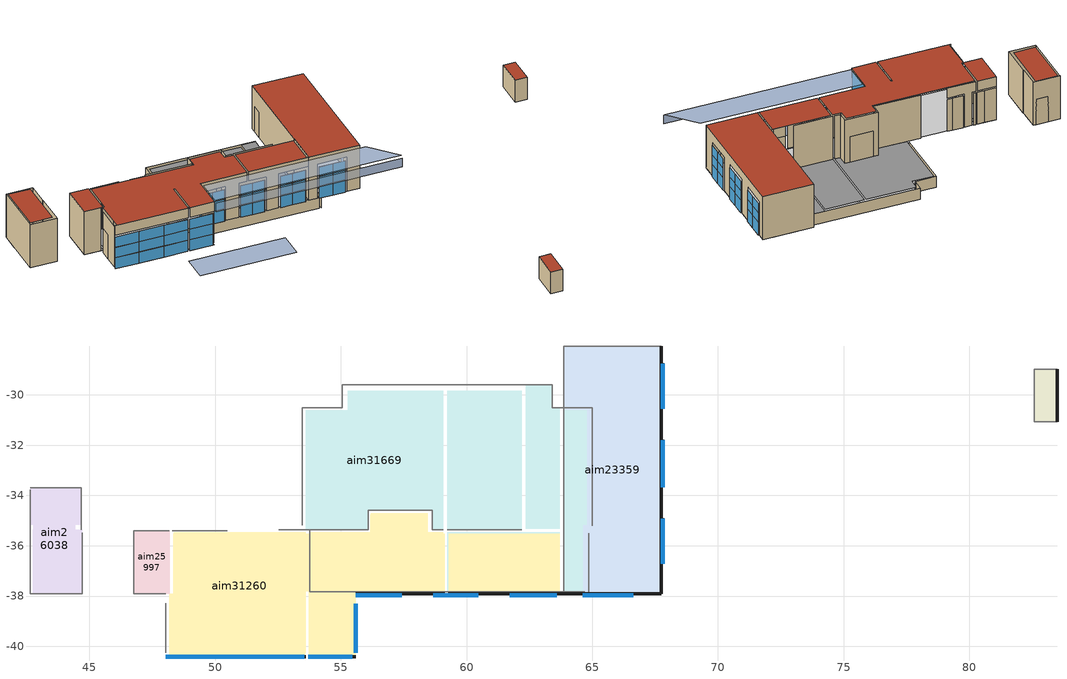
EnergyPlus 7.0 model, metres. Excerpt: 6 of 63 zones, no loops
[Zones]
aim23359
 wall outside (construction-12): 67.8,-30.54 67.8,-29.68 67.8,-28.74 / 67.8,-33.67 67.8,-32.73 67.8,-31.79 / 67.8,-36.71 67.8,-35.78 67.8,-34.91 / 64.62,-37.97 65.66,-37.97 66.63,-37.97 z3.66:4.7; 67.8,-30.54 67.8,-29.68 67.8,-28.74 / 67.8,-33.67 67.8,-32.73 67.8,-31.79 / 67.8,-36.71 67.8,-35.78 67.8,-34.91 / 64.62,-37.97 65.66,-37.97 66.63,-37.97 z4.7:5.5; 67.8,-30.54 67.8,-29.68 67.8,-28.74 / 67.8,-33.67 67.8,-32.73 67.8,-31.79 / 67.8,-36.71 67.8,-35.78 67.8,-34.91 / 64.62,-37.97 65.66,-37.97 66.63,-37.97 z5.5:6.3
 wall outside (construction-70): 67.74,-37.9,3.66 67.74,-36.85,3.66 67.74,-36.85,6.51 67.74,-34.73,6.51 67.74,-34.73,3.66 67.74,-33.82,3.66 67.74,-33.82,6.51 67.74,-31.69,6.51 67.74,-31.69,3.66 67.74,-30.7,3.66 67.74,-30.7,6.51 67.74,-28.57,6.51 67.74,-28.57,3.66 67.74,-28.06,3.66 67.74,-28.06,7.26 67.74,-37.9,7.26; 63.86,-37.9,3.66 64.53,-37.9,3.66 64.53,-37.9,6.51 66.81,-37.9,6.51 66.81,-37.9,3.66 67.74,-37.9,3.66 67.74,-37.9,7.26 63.86,-37.9,7.26
 wall to aim31260 (construction-31): 63.86,-35.37 63.86,-37.9 z3.66:7.26
 wall to aim70204 (construction-31): 63.86,-28.38 63.86,-29.29 z3.66:5.79; 63.86,-35.39,7.26 63.86,-28.06,7.26 63.86,-28.06,3.66 63.86,-28.38,3.66 63.86,-28.38,5.79 63.86,-29.29,5.79 63.86,-29.29,3.66 63.86,-35.39,3.66
 wall to aim1215 (construction-31): 67.74,-28.06 63.86,-28.06 z3.66:7.26
 window (NPwindowType-450): 67.8,-29.68 67.8,-28.75 / 67.8,-30.54 67.8,-29.69 / 67.8,-32.73 67.8,-31.8 / 67.8,-33.67 67.8,-32.74 / 67.8,-35.78 67.8,-34.92 / 67.8,-36.71 67.8,-35.79 / 64.62,-37.97 65.65,-37.97 / 65.66,-37.97 66.62,-37.97 z3.66:4.69; 67.8,-29.68 67.8,-28.75 / 67.8,-30.54 67.8,-29.69 / 67.8,-32.73 67.8,-31.8 / 67.8,-33.67 67.8,-32.74 / 67.8,-35.78 67.8,-34.92 / 67.8,-36.71 67.8,-35.79 / 64.62,-37.97 65.65,-37.97 / 65.66,-37.97 66.62,-37.97 z4.7:5.49; 67.8,-29.68 67.8,-28.75 / 67.8,-30.54 67.8,-29.69 / 67.8,-32.73 67.8,-31.8 / 67.8,-33.67 67.8,-32.74 / 67.8,-35.78 67.8,-34.92 / 67.8,-36.71 67.8,-35.79 / 64.62,-37.97 65.65,-37.97 / 65.66,-37.97 66.62,-37.97 z5.5:6.29
 ceiling to aim0014 (construction-23): 66.61,-37.97 66.61,-37.9 67.74,-37.9 67.74,-36.77 67.8,-36.77 67.8,-34.86 67.74,-34.86 67.74,-33.65 67.8,-33.65 67.8,-31.82 67.74,-31.82 67.74,-30.6 67.8,-30.6 67.8,-28.7 67.74,-28.7 67.74,-28.06 65.09,-28.06 65.09,-37.97 z3.66; 64.78,-30.45 64.78,-29.46 64.93,-29.46 64.93,-28.25 64.02,-28.25 64.02,-30.45 z3.66
 roof outside (construction-51): 63.86,-37.9 67.74,-37.9 67.74,-28.06 63.86,-28.06 z7.26
aim25997
 wall to aim0014 (construction-31): 46.75,-37.9 48.03,-37.9 z3.66:7.26
 wall to aim25097 (construction-31): 46.75,-35.4 46.75,-37.9 z3.66:7.26
 wall to aim52988 (construction-31): 48.15,-35.4 46.75,-35.4 z6.46:7.26; 48.18,-35.4 47.65,-35.4 46.75,-35.4 z3.66:6.32
 ceiling to aim0014 (construction-23): 48.19,-37.9 48.19,-35.4 46.75,-35.4 46.75,-37.9 z3.66
 roof outside (construction-51): 46.75,-37.9 48.17,-37.9 48.17,-35.4 46.75,-35.4 z7.26
aim26038
 wall to aim0014 (construction-31): 42.63,-37.9 44.71,-37.9 z3.66:7.26
 wall to aim25097 (construction-31): 44.71,-37.9 44.71,-35.48 z3.66:7.26
 wall to aim52988 (construction-31): 44.67,-35.36 44.67,-33.69 z3.66:7.26; 44.43,-33.69 43.52,-33.69 z3.66:5.79; 42.63,-33.69,7.26 44.67,-33.69,7.26 44.67,-33.69,3.66 44.43,-33.69,3.66 44.43,-33.69,5.79 43.52,-33.69,5.79 43.52,-33.69,3.66 42.63,-33.69,3.66
 wall to aim1215 (construction-31): 42.63,-33.78 42.63,-37.9 z3.66:7.26
 ceiling to aim25138 (construction-23): 44.71,-37.9 44.71,-35.36 42.73,-35.36 42.73,-37.9 z3.66
 ceiling to aim0014 (construction-23): 44.67,-35.17 44.67,-33.69 42.63,-33.69 42.63,-35.17 z3.66
 roof outside (construction-51): 42.77,-37.66 44.44,-37.66 44.44,-33.78 42.77,-33.78 z7.26
aim31260
 wall outside (construction-12): 55.59,-37.97 56.49,-37.97 57.42,-37.97 / 58.67,-37.97 59.53,-37.97 60.47,-37.97 / 61.72,-37.97 62.58,-37.97 63.59,-37.97 z3.66:4.7; 55.59,-37.97 56.49,-37.97 57.42,-37.97 / 58.67,-37.97 59.53,-37.97 60.47,-37.97 / 61.72,-37.97 62.58,-37.97 63.59,-37.97 z4.7:5.5; 55.59,-37.97 56.49,-37.97 57.42,-37.97 / 58.67,-37.97 59.53,-37.97 60.47,-37.97 / 61.72,-37.97 62.58,-37.97 63.59,-37.97 z5.5:6.3; 53.71,-40.42 55.47,-40.42 / 48.03,-40.42 49.85,-40.42 51.75,-40.42 53.56,-40.42 z3.66:4.6; 53.71,-40.42 55.47,-40.42 / 48.03,-40.42 49.85,-40.42 51.75,-40.42 53.56,-40.42 z4.6:5.46; 53.71,-40.42 55.47,-40.42 / 48.03,-40.42 49.85,-40.42 51.75,-40.42 53.56,-40.42 z5.46:6.33; 55.59,-40.27 55.59,-38.3 z3.73:7.11
 wall outside (construction-70): 48.03,-40.42 53.6,-40.42 / 53.75,-40.42 55.59,-40.42 z6.47:7.26; 59.28,-37.9,6.51 60.65,-37.9,6.51 60.65,-37.9,3.66 61.56,-37.9,3.66 61.56,-37.9,6.51 63.86,-37.9,6.51 63.86,-37.9,7.26 59.28,-37.9,7.26; 55.59,-37.9,6.51 57.53,-37.9,6.51 57.53,-37.9,3.66 58.52,-37.9,3.66 58.52,-37.9,6.51 59.13,-37.9,6.51 59.13,-37.9,7.26 55.59,-37.9,7.26
 wall to aim69643 (construction-31): 56.09,-34.59 56.09,-35.37 52.53,-35.37 / 62.2,-35.37 59.23,-35.37 / 59.08,-35.37 58.64,-35.37 58.64,-34.59 z3.66:7.26; 58.28,-34.59 56.45,-34.59 z3.66:5.79; 56.09,-34.59,3.66 56.09,-34.59,7.26 58.64,-34.59,7.26 58.64,-34.59,3.66 58.28,-34.59,3.66 58.28,-34.59,5.79 56.45,-34.59,5.79 56.45,-34.59,3.66
 wall to aim52988 (construction-31): 50.48,-35.4 50.1,-35.4 49.25,-35.4 / 48.48,-35.4 48.33,-35.4 z3.66:6.32; 48.3,-35.4,7.26 50.48,-35.4,7.26 50.48,-35.4,6.46 49.13,-35.4,6.46 49.13,-35.4,3.66 48.6,-35.4,3.66 48.6,-35.4,6.46 48.3,-35.4,6.46
 wall to aim0014 (construction-31): 48.03,-38.3 48.03,-39.2 z3.73:5.79; 48.03,-40.25,7.11 48.03,-38.3,7.11 48.03,-38.3,5.79 48.03,-39.2,5.79 48.03,-39.2,3.73 48.03,-40.25,3.73
 window (NPwindowType-450): 55.59,-37.97 56.48,-37.97 / 56.49,-37.97 57.41,-37.97 / 58.67,-37.97 59.52,-37.97 / 59.53,-37.97 60.46,-37.97 / 61.72,-37.97 62.57,-37.97 / 62.58,-37.97 63.58,-37.97 z3.66:4.69; 55.59,-37.97 56.48,-37.97 / 56.49,-37.97 57.41,-37.97 / 58.67,-37.97 59.52,-37.97 / 59.53,-37.97 60.46,-37.97 / 61.72,-37.97 62.57,-37.97 / 62.58,-37.97 63.58,-37.97 z4.7:5.49; 55.59,-37.97 56.48,-37.97 / 56.49,-37.97 57.41,-37.97 / 58.67,-37.97 59.52,-37.97 / 59.53,-37.97 60.46,-37.97 / 61.72,-37.97 62.57,-37.97 / 62.58,-37.97 63.58,-37.97 z5.5:6.29; 53.71,-40.42 55.46,-40.42 / 51.75,-40.42 53.55,-40.42 / 49.85,-40.42 51.74,-40.42 / 48.03,-40.42 49.84,-40.42 z3.66:4.59; 53.71,-40.42 55.46,-40.42 / 51.75,-40.42 53.55,-40.42 / 49.85,-40.42 51.74,-40.42 / 48.03,-40.42 49.84,-40.42 z4.6:5.45; 53.71,-40.42 55.46,-40.42 / 51.75,-40.42 53.55,-40.42 / 49.85,-40.42 51.74,-40.42 / 48.03,-40.42 49.84,-40.42 z5.46:6.32; 55.59,-40.27 55.59,-38.31 z3.73:7.1
 ceiling to aim0014 (construction-23): 55.57,-40.42 55.57,-38.29 54.51,-38.29 54.51,-37.83 53.75,-37.83 53.75,-40.42 z3.66; 53.59,-40.27 53.59,-35.47 48.34,-35.47 48.34,-38.29 48.19,-38.29 48.19,-40.27 z3.66
 roof outside (construction-51): 48.17,-40.42 53.58,-40.42 53.58,-37.82 53.73,-37.82 53.73,-40.42 55.59,-40.42 55.59,-37.9 59.14,-37.9 59.14,-35.53 58.45,-35.53 58.45,-34.77 56.17,-34.77 56.17,-35.53 48.33,-35.53 48.33,-37.9 48.17,-37.9 z7.26; 59.29,-37.9 63.71,-37.9 63.71,-35.53 59.29,-35.53 z7.26
aim31669
 floor to aim23359 (construction-23): 63.86,-37.9 63.86,-30.6 64.78,-30.6 64.78,-35.17 64.63,-35.17 64.63,-37.9 z3.66
 floor to aim31260 (construction-23): 59.23,-37.83 59.23,-35.47 63.72,-35.47 63.72,-37.83 z3.66; 53.77,-37.83 53.77,-35.47 56.18,-35.47 56.18,-34.71 58.47,-34.71 58.47,-35.47 59.07,-35.47 59.07,-37.83 z3.66
 floor to aim70204 (construction-23): 62.35,-35.32 62.35,-29.59 63.41,-29.59 63.41,-30.51 63.72,-30.51 63.72,-35.32 z3.66
 floor to aim69643 (construction-23): 59.23,-35.37 59.23,-29.84 62.2,-29.84 62.2,-35.37 z3.66; 53.59,-35.37 53.59,-30.6 55.27,-30.6 55.27,-29.84 59.07,-29.84 59.07,-35.37 58.64,-35.37 58.64,-34.59 56.09,-34.59 56.09,-35.37 z3.66
 wall to aim0014 (construction-31): 65.01,-35.2 65.01,-30.51 63.41,-30.51 63.41,-29.59 55.06,-29.59 55.06,-30.51 53.47,-30.51 / 53.77,-35.4 53.77,-37.83 64.71,-37.83 / 64.86,-37.83 64.86,-35.5 z2.74:3.66
 wall to aim50263 (construction-31): 53.47,-30.51 53.47,-35.19 z2.74:3.66
 ceiling to aim31587 (construction-33): 64.62,-37.68 64.62,-35.16 64.78,-35.16 64.78,-30.59 63.25,-30.59 63.25,-29.83 60.06,-29.83 60.06,-30.44 59.9,-30.44 59.9,-29.83 59.22,-29.83 59.22,-37.68 z2.74
 ceiling to aim31628 (construction-33): 53.89,-35.16 53.89,-37.68 59.07,-37.68 59.07,-29.83 58.61,-29.83 58.61,-30.44 58.3,-30.44 58.3,-29.83 55.26,-29.83 55.26,-30.59 53.58,-30.59 53.58,-35.16 z2.74
aim38190
 floor outside (construction-33): 82.58,-31.06 82.58,-28.98 83.49,-28.98 83.49,-31.06 z2.74
 wall outside (construction-70): 83.49,-31.06 83.49,-28.98 z2.74:4.57
 wall to aim37691 (construction-31): 83.49,-28.98 82.58,-28.98 82.58,-31.06 83.49,-31.06 z2.74:4.57
 roof outside (construction-51): 82.58,-31.06 83.49,-31.06 83.49,-28.98 82.58,-28.98 z4.57
shading: 55.73,-40.42 69.9,-40.42 z6.4:7.12; 53.57,-42.53 60.92,-42.53 60.92,-40.51 53.57,-40.51 z2.9; 55.71,-40.25 69.87,-40.25 68.05,-38.27 55.71,-38.27 z7.26
[Site:Location]
Braintree  MA United States: Latitude {deg}=42.213; Longitude {deg}=-71.033; Time Zone {hr}=-5.91942; Elevation {m}=26
[Site:GroundTemperature:BuildingSurface]
18.89, 18.92, 19.02, 19.12, 19.21, 19.23, 19.07, 19.32, 19.09, 19.21, 19.13, 18.96
[SizingPeriod:DesignDay] Day of Month=21; Humidity Indicating Type=Wet-Bulb
Name | Maximum Dry-Bulb Temperature {C} | Wet-Bulb at Max {C} | Barometric Pressure {Pa} | Wind Speed {m/s} | Wind Direction {deg} | Month | Day Type | Daily Dry-Bulb Temperature Range {deltaC} | Barometric Pressure {Pa}}
GBS_04R20_266135 Winter | -14.6 | -14.6 | 99400 | 3 | 320 | 1 | WinterDesignDay
GBS_04R20_266135 Summer | 30.8 | 22.4 |  | 0 | 0 | 7 | SummerDesignDay | 10.9 | 99800
[BUILDING]
Project Name: Building Azimuth=0; Building Terrain=Suburbs; Loads Convergence Tolerance=4E-02; Temperature Convergence Tolerance=4E-01; Solar Distribution=MinimalShadowing; Max Number of Warmup Days=25; Minimum Number of Warmup Days=6
[MATERIAL]
mat-391: Smooth, 0.01777, 0.11544, 512.591, 1256.04, 0.9, 0.75, 0.75
mat-384: Smooth, 0.01905, 0.11544, 512.591, 1381.644, 0.9, 0.75, 0.75
mat-353: Smooth, 0.01588, 0.160266, 800.923, 837.36, 0.9, 0.75, 0.75
mat-266: MediumRough, 0.20321, 1.3112, 2242.58, 837.36, 0.9, 0.75, 0.75
mat-403: Smooth, 0.08891, 0.0467298, 9.61108, 837.36, 0.9, 0.75, 0.75
mat-223: Smooth, 0.01271, 0.0571142, 288.332, 1339.776, 0.9, 0.75, 0.75
mat-247: Smooth, 0.00954, 0.162516, 1121.29, 1465.38, 0.9, 0.75, 0.75
mat-416: Smooth, 0.0762, 0.0415376, 240.277, 711.756, 0.9, 0.75, 0.75
[MATERIAL:NoMass]
mat-244: Smooth, 0.0105666
mat-448: Smooth, 1.6255
mat-248: MediumRough, 0.366309
mat-452: Smooth, 0.170827
[MATERIAL:AirGap]
mat-464: 0.109188
[CONSTRUCTION]
NPwindowType-450: Glaze-L1-NPwindowType-450, Gas-L2-NPwindowType-450, Glaze-L3-NPwindowType-450
construction-70: mat-391, mat-244, mat-384, mat-448, mat-353
construction-12: mat-266, mat-403
construction-31: mat-353, mat-464, mat-353
construction-33: mat-223
construction-51: mat-247, mat-244, mat-416, mat-416, mat-384
construction-23: mat-384, mat-452, mat-248
[WindowMaterial:Glazing]
Glaze-L1-NPwindowType-450: SpectralAverage, , 0.0056, 0.402263, 0.292365, 0.370915, 0.674465, 0.161132, 0.0837022, 0, 0.84, 0.0659056, 0.996883
Glaze-L3-NPwindowType-450: SpectralAverage, , 0.006, 0.775, 0.071, 0.071, 0.881, 0.08, 0.08, 0, 0.84, 0.84, 0.9
[WindowMaterial:Gas]
Gas-L2-NPwindowType-450: Air, 0.0127
[ZONE]
aim23359: 0, 0, 0, 0, 1, 1, 3.57037, 123.867, 34.693
aim25997: 0, 0, 0, 0, 1, 1, 2.68283, 9.66333, 3.60192
aim26038: 0, 0, 0, 0, 1, 1, 3.19687, 25.6423, 8.02106
aim31260: 0, 0, 0, 0, 1, 1, 3.35915, 183.237, 54.5485
aim31669: 0, 0, 0, 0, 1, 1, 0.798863, 66.0902, 82.7303
aim38190: 0, 0, 0, 0, 1, 1, 1.23084, 2.33979, 1.90097
[PEOPLE]
people-aim23359: aim23359, aim0026, People, 1.38772, 0.5, 0.555556, aim23359-peep-activ-level
people-aim25997: aim25997, aim0026, People, 0.144075, 0.5, 0.555556, aim25997-peep-activ-level
people-aim26038: aim26038, aim0026, People, 0.320838, 0.5, 0.555556, aim26038-peep-activ-level
people-aim31260: aim31260, aim0026, People, 2.18194, 0.5, 0.555556, aim31260-peep-activ-level
[LIGHTS] Schedule=aim0020; Design Level Calculation Method=LightingLevel; Return Air Fraction=0; Fraction Radiant=0.35; Fraction Visible=0.25; Fraction Replaceable.=0; LightEndUseKey=GeneralLights
Name | Zone | Design Level
lights-aim23359 | aim23359 | 336.1
lights-aim25997 | aim25997 | 34.8948
lights-aim26038 | aim26038 | 77.7067
lights-aim31260 | aim31260 | 528.457
[ElectricEquipment] Schedule=aim0020; Design Level Calculation Method=EquipmentLevel; Fraction Latent=0; Fraction Radiant=0.3; Fraction Lost=0; Default end use category=0
Name | Zone | Design Level
electrical-aim23359 | aim23359 | 500.274
electrical-aim25997 | aim25997 | 51.9389
electrical-aim26038 | aim26038 | 115.662
electrical-aim31260 | aim31260 | 786.588
[Schedule:Day:Interval]
aim0017: NO, 6:00, 0, 7:00, 0.1, 8:00, 0.3, 12:00, 0.9, 13:00, 0.8, 17:00, 0.9, 18:00, 0.5, 20:00, 0.3, 22:00, 0.2, 24:00, 0
aim0023: NO, 7:00, 0, 8:00, 0.1, 9:00, 0.2, 11:00, 0.95, 13:00, 0.45, 18:00, 0.95, 19:00, 0.3, 22:00, 0.1, 24:00, 0
[Schedule:Week:Daily]
aim0018: aim0017, aim0017, aim0017, aim0017, aim0017, aim0017, aim0017, aim0017, aim0017, aim0017, aim0017, aim0017
aim0024: aim0023, aim0023, aim0023, aim0023, aim0023, aim0023, aim0023, aim0023, aim0023, aim0023, aim0023, aim0023
[Schedule:Year]
aim0020: Fraction, aim0018, 01, 01, 12, 31
aim0026: Fraction, aim0024, 01, 01, 12, 31
[Schedule:Compact]
aim23359-peep-activ-level; aim25997-peep-activ-level; aim26038-peep-activ-level; aim31260-peep-activ-level: Any Number, Through: 12/31, For: AllDays, Until: 24:00
